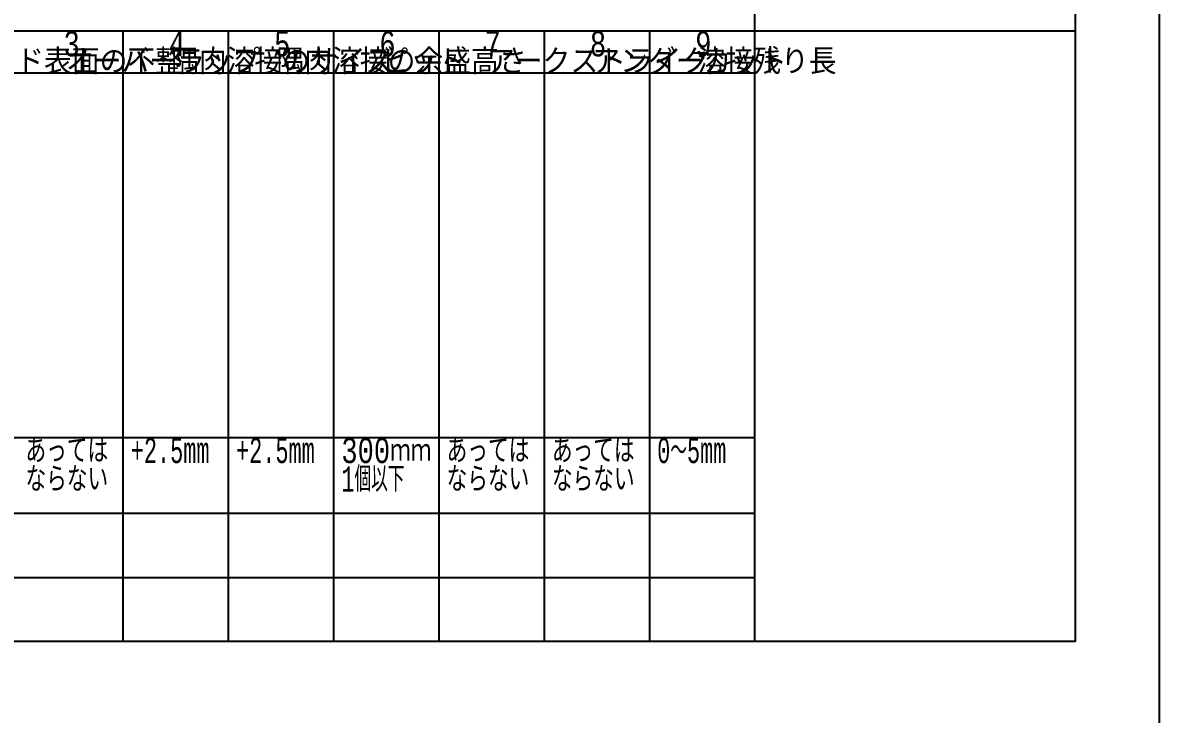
# Model space of a CAD drawing. Header units: millimetres. Extents: x -4568 to 36914, y -114 to 17788.
# Drawn here: x 5648 to 6728, y 4763 to 5420 of the extents above; entities that cross this region are included whole.
import ezdxf
from ezdxf.enums import TextEntityAlignment as Align

# ---------------------------------------------------------------- set-up
doc = ezdxf.new("R2010")
doc.units = ezdxf.units.MM
doc.header["$LTSCALE"] = 5
doc.layers.get('0').update_dxf_attribs({"color": 255})
doc.layers.add('寸法', color=4, linetype='Continuous')
doc.layers.add('文字', color=7, linetype='Continuous')
doc.styles.add('DLSTANDARD1', font='monotxt.shx', dxfattribs={"width": 0.6, "bigfont": 'extfont'})
doc.styles.add('TATEGAKI', font='txt', dxfattribs={"bigfont": 'bigfont.shx'})

msp = doc.modelspace()

# ---------------------------------------------------------------- linework, layer by layer
at = {"linetype": 'Continuous', "lineweight": -3}
for p, q in [((3444, 5412), (6648, 5412)), ((3444, 5372), (6344, 5372)), ((3444, 5025.709), (6344, 5025.709)), ((3444, 4953.936), (6344, 4953.936)), ((3444, 4892.968), (6344, 4892.968))]:
    msp.add_line(p, q, dxfattribs=at)
for points in [[(3364, 7128), (6728, 7128), (6728, 4752), (3364, 4752)], [(3444, 7048), (6648, 7048), (6648, 4832), (3444, 4832)]]:
    msp.add_lwpolyline(points, close=True, dxfattribs=at)
at = {"layer": '寸法', "linetype": 'Continuous'}
for p, q in [((6344, 4832), (6344, 5452)), ((5744, 4832), (5744, 5412)), ((5844, 4832), (5844, 5412)), ((5944, 4832), (5944, 5412)), ((6044, 4832), (6044, 5412)), ((6144, 4832), (6144, 5412)), ((6244, 4832), (6244, 5412))]:
    msp.add_line(p, q, dxfattribs=at)

# ---------------------------------------------------------------- texts
at = {"layer": '文字', "color": 0, "linetype": 'Continuous', "ltscale": 6, "style": 'DLSTANDARD1'}
for s, width, p in [('3', 0.74375, (5687.207, 5380.574)), ('4', 0.74375, (5787.207, 5380.574)), ('5', 0.74375, (5887.207, 5380.574)), ('6', 0.74375, (5987.207, 5380.574)), ('7', 0.74375, (6087.207, 5380.574)), ('8', 0.74375, (6187.207, 5380.574)), ('あっては', 0.74375, (5651.094, 4994.284)), ('+2.5mm', 0.6, (5751.094, 4994.284)), ('+2.5mm', 0.6, (5851.094, 4994.284)), ('300ｍｍ', 0.74375, (5951.094, 4994.284)), ('あっては', 0.74375, (6051.094, 4994.284)), ('あっては', 0.74375, (6151.094, 4994.284)), ('ならない', 0.74375, (5651.094, 4967.08)), ('1個以下', 0.6, (5951.094, 4967.08)), ('ならない', 0.74375, (6051.094, 4967.08)), ('ならない', 0.74375, (6151.094, 4967.08))]:
    msp.add_text(s, height=24, dxfattribs=dict(at, width=width)).set_placement(p, align=Align.BOTTOM_LEFT)
at = {"layer": '文字', "color": 1, "linetype": 'Continuous', "ltscale": 6, "style": 'DLSTANDARD1'}
for s, width, p in [('9', 0.74375, (6287.207, 5380.574)), ('0～5mm', 0.6, (6251.094, 4994.284))]:
    msp.add_text(s, height=24, dxfattribs=dict(at, width=width)).set_placement(p, align=Align.BOTTOM_LEFT)
at = {"layer": '文字', "color": 1, "linetype": 'Continuous', "ltscale": 6, "style": 'TATEGAKI'}
msp.add_text('溶接残り長', height=24, dxfattribs=at).set_placement((6289.476, 5363.673), align=Align.BOTTOM_LEFT)
at = {"layer": '文字', "color": 0, "linetype": 'Continuous', "ltscale": 6, "style": 'TATEGAKI'}
for s, p in [('ビード表面の不整', (5589.476, 5363.673)), ('オーバーラップ', (5689.476, 5363.673)), ('隅肉溶接のサイズ', (5789.476, 5363.673)), ('隅肉溶接の余盛高さ', (5889.476, 5363.673)), ('ピット', (5989.476, 5363.673)), ('アークストライク', (6089.476, 5363.673)), ('アンダーカット', (6189.476, 5363.673))]:
    msp.add_text(s, height=24, dxfattribs=at).set_placement(p, align=Align.BOTTOM_LEFT)

doc.saveas('drawing.dxf')
